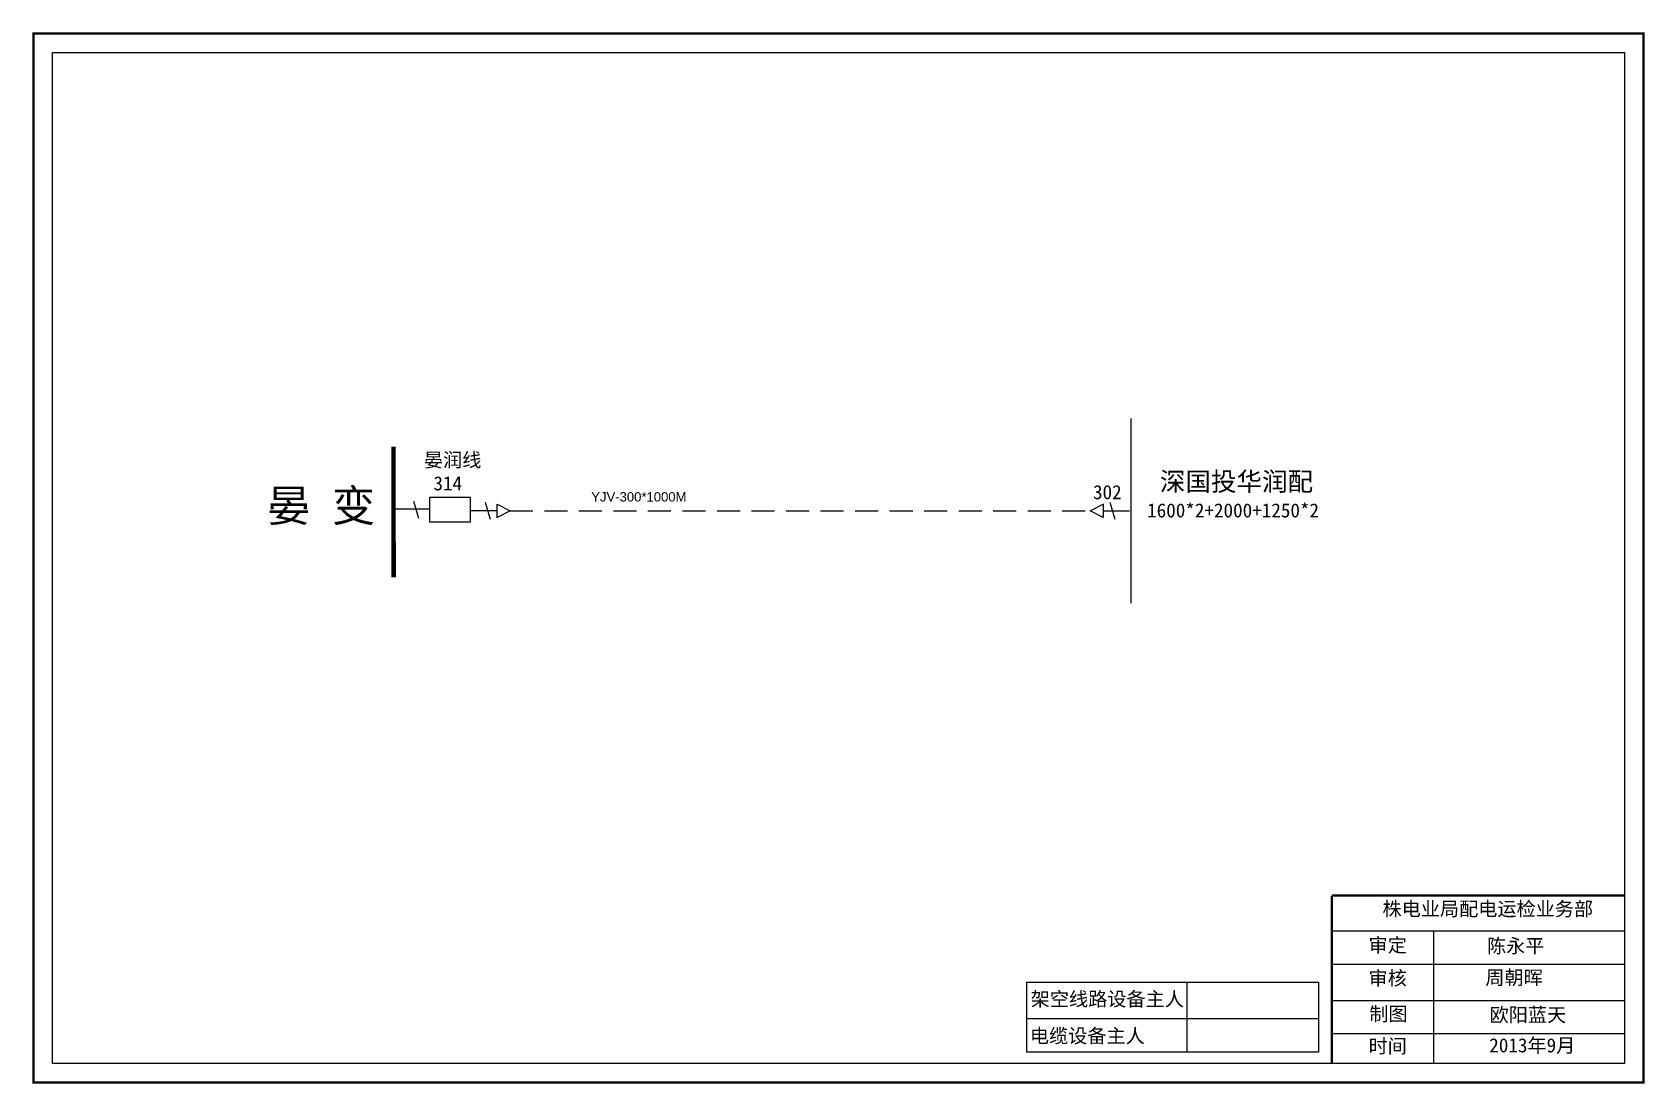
# Model space of a CAD drawing. Extents: x 161 to 505, y 2 to 226.
import ezdxf

# ---------------------------------------------------------------- set-up
doc = ezdxf.new("R2010")
doc.units = 0
doc.header["$LTSCALE"] = 0.774411
doc.linetypes.add('ACAD_ISO02W100', pattern=[15, 12, -3])
doc.linetypes.add('DASHED2', pattern=[9.525, 6.35, -3.175])
doc.layers.get('0').update_dxf_attribs({"linetype": 'CONTINUOUS'})
doc.styles.add('字体', font='SIMKAI.TTF', dxfattribs={"height": 2.5})

msp = doc.modelspace()

# ---------------------------------------------------------------- linework, layer by layer
at = {"linetype": 'Continuous'}
for p, q in [((395.74, 143.79), (395.74, 104.35)), ((243.62, 122.47), (242.51, 126.09)), ((258.92, 122.22), (257.82, 125.84)), ((260.31, 122.57), (260.31, 125.51)), ((260.31, 125.51), (263.14, 124.1)), ((263.14, 124.1), (260.31, 122.63)), ((386.99, 124.06), (389.82, 125.53)), ((389.82, 122.65), (386.99, 124.06)), ((389.82, 125.59), (389.82, 122.65)), ((391.2, 125.94), (392.31, 122.32)), ((438.71, 34.43), (501.07, 34.43)), ((460.35, 34.42), (460.35, 6.09)), ((438.71, 27.32), (501.07, 27.32)), ((373.45, 23.45), (373.45, 8.59)), ((373.45, 23.45), (435.82, 23.45)), ((407.66, 23.45), (407.66, 8.59)), ((435.82, 23.45), (435.82, 8.59)), ((438.71, 19.57), (501.07, 19.57)), ((373.45, 15.69), (435.82, 15.69)), ((438.71, 12.47), (501.07, 12.47)), ((373.45, 8.59), (435.82, 8.59))]:
    msp.add_line(p, q, dxfattribs=at)
msp.add_line((245.96, 124.42), (238.16, 124.42))
at = {"linetype": 'ACAD_ISO02W100'}
for p, q in [((254.69, 124.13), (260.31, 124.13)), ((395.43, 124.03), (389.82, 124.03))]:
    msp.add_line(p, q, dxfattribs=at)
at = {"linetype": 'DASHED2'}
for p, q in [((260.28, 124.05), (260.31, 124.05)), ((263.05, 124.05), (386.94, 124.05)), ((389.85, 124.11), (389.82, 124.11))]:
    msp.add_line(p, q, dxfattribs=at)
at = {"linetype": 'Continuous', "const_width": 0.5}
msp.add_lwpolyline([(161.27, 225.99), (505.25, 225.99), (505.25, 2.02), (161.27, 2.02)], close=True, dxfattribs=at)
at = {"linetype": 'Continuous'}
for points in [[(165.32, 221.94), (501.2, 221.94), (501.2, 6.07), (165.32, 6.07)], [(245.96, 126.96), (254.54, 126.96), (254.54, 121.63), (245.96, 121.63)]]:
    msp.add_lwpolyline(points, close=True, dxfattribs=at)
for points, const_width in [([(238.22, 109.85), (238.19, 137.75)], 0.968), ([(438.67, 41.93), (438.67, 6.2)], 0.5), ([(438.71, 41.93), (501.07, 41.93)], 0.5)]:
    msp.add_lwpolyline(points, dxfattribs=dict(at, const_width=const_width))

# ---------------------------------------------------------------- texts
at = {"linetype": 'Continuous', "attachment_point": 1, "style": '字体'}
for s, insert, char_height, width in [('{\\H1.2x;晏润线\\P 314}', (244.69, 136.44), 2.5, 35.7639), ('{\\H1.6x; 深国投华润配\\P\\H0.75x;1600*2+2000+1250*2}', (399.19, 132.33), 2.5, 42.3485), ('晏 变', (211.19, 128.57), 6.776, 26.6157), ('{\\fArial|b0|i0|c0|p32;\\H0.8x;YJV-300*1000M}', (280.44, 128.06), 2.5, 35.7639), ('{\\H1.2x;302}', (387.63, 129.56), 2.5, 35.7639), ('株电业局配电运检业务部', (449.47, 40.6), 3, 82.0179), ('审定', (446.5, 32.87), 3, 23.4615), ('陈永平', (471.8, 32.69), 3, 23.4615), ('审核', (446.5, 25.8), 3, 23.4615), ('周朝晖', (471.45, 25.93), 3, 33.0539), ('{\\f\uffbfﾬￌ￥_GB2312|b0|i0|c134|p49;架空线路设备主人}', (374.32, 21.36), 3, 58.56), ('制图', (446.66, 18.18), 3, 23.4615), ('欧阳蓝天', (472.36, 17.99), 3, 23.4615), ('电缆设备主人', (374.14, 13.49), 3, 58.56), ('时间', (446.5, 11.3), 3, 23.4615), ('2013年9月', (472.28, 11.47), 3, 23.4615)]:
    msp.add_mtext(s, dxfattribs=dict(at, insert=insert, char_height=char_height, width=width))

doc.saveas('drawing.dxf')
